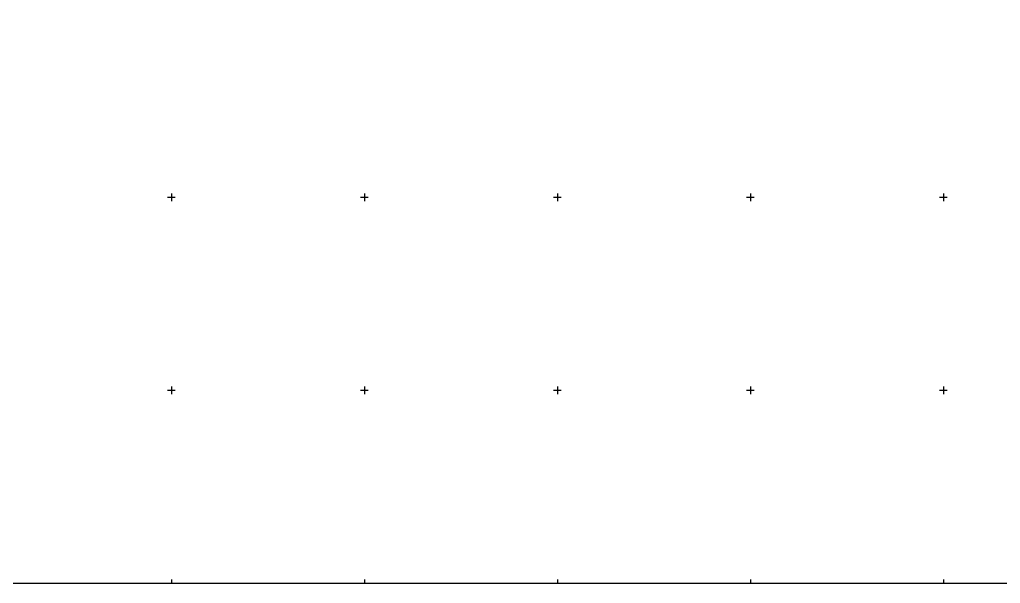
# Model space of a CAD drawing. Extents: x -743125 to -742188, y -1001500 to -1000750.
# Drawn here: x -742789.3 to -742535.2, y -1001500 to -1001353.9 of the extents above; entities that cross this region are included whole.
import ezdxf

# ---------------------------------------------------------------- set-up
doc = ezdxf.new("R2010")
doc.units = 0
doc.header["$MEASUREMENT"] = 0
doc.layers.add('57', color=7, linetype='CONTINUOUS')
doc.layers.add('60', color=7, linetype='CONTINUOUS')

msp = doc.modelspace()

# ---------------------------------------------------------------- linework, layer by layer
at = {"layer": '57', "color": 7, "linetype": 'Continuous'}
msp.add_lwpolyline([(-742500, -1001250), (-742500, -1001500), (-742812.5, -1001500), (-742812.5, -1001250)], close=True, dxfattribs=at)
at = {"layer": '60', "color": 7, "linetype": 'Continuous'}
for p, q in [((-742749, -1001400), (-742751, -1001400)), ((-742750, -1001399), (-742750, -1001401)), ((-742699, -1001400), (-742701, -1001400)), ((-742700, -1001399), (-742700, -1001401)), ((-742649, -1001400), (-742651, -1001400)), ((-742650, -1001399), (-742650, -1001401)), ((-742599, -1001400), (-742601, -1001400)), ((-742600, -1001399), (-742600, -1001401)), ((-742549, -1001400), (-742551, -1001400)), ((-742550, -1001399), (-742550, -1001401)), ((-742750, -1001449), (-742750, -1001451)), ((-742700, -1001449), (-742700, -1001451)), ((-742650, -1001449), (-742650, -1001451)), ((-742600, -1001449), (-742600, -1001451)), ((-742550, -1001449), (-742550, -1001451)), ((-742749, -1001450), (-742751, -1001450)), ((-742699, -1001450), (-742701, -1001450)), ((-742649, -1001450), (-742651, -1001450)), ((-742599, -1001450), (-742601, -1001450)), ((-742549, -1001450), (-742551, -1001450)), ((-742750, -1001499), (-742750, -1001500)), ((-742700, -1001499), (-742700, -1001500)), ((-742650, -1001499), (-742650, -1001500)), ((-742600, -1001499), (-742600, -1001500)), ((-742550, -1001499), (-742550, -1001500))]:
    msp.add_line(p, q, dxfattribs=at)

doc.saveas('drawing.dxf')
